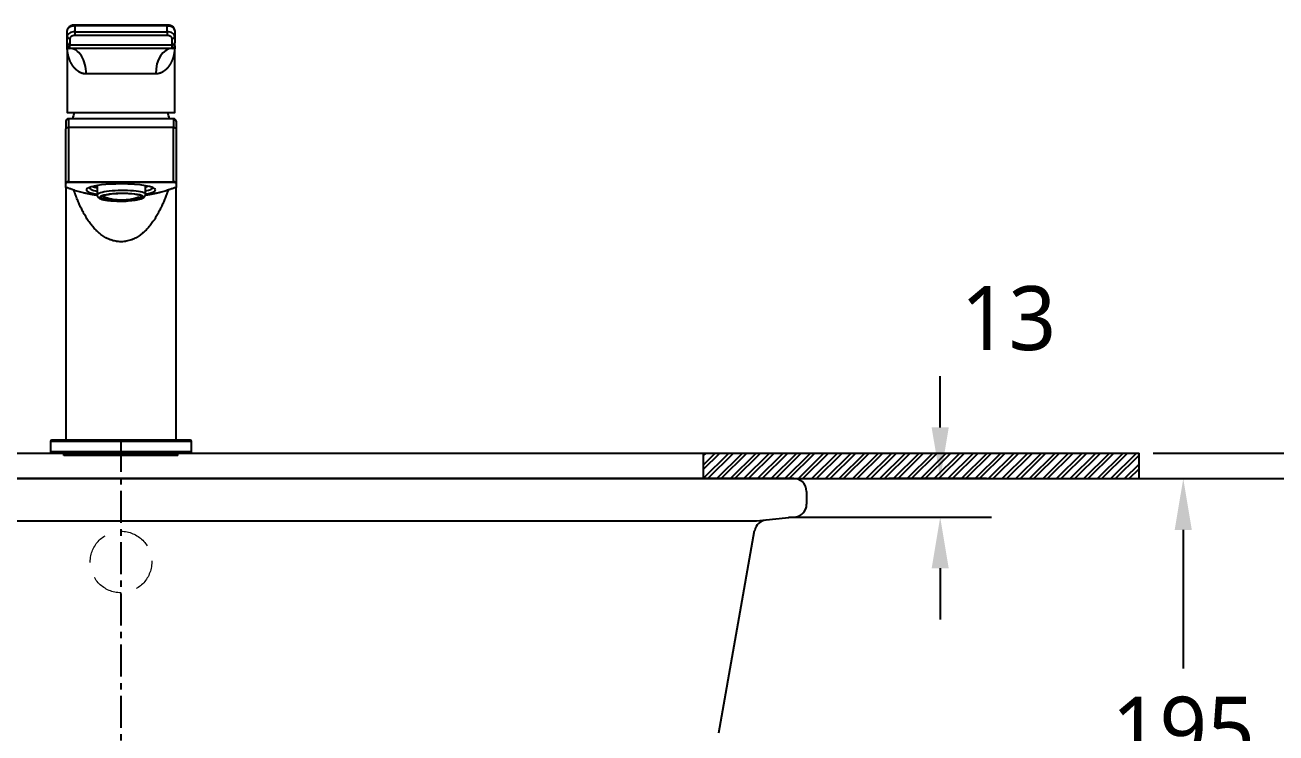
# Model space of a CAD drawing. Extents: x 1408 to 6784, y -530 to 1956.
# Drawn here: x 3896 to 4384.1, y 396.7 to 673.1 of the extents above; entities that cross this region are included whole.
import ezdxf

# ---------------------------------------------------------------- set-up
doc = ezdxf.new("R2010")
doc.units = 0
doc.header["$LTSCALE"] = 10
doc.header["$MEASUREMENT"] = 0
doc.header["$PDMODE"] = 3
doc.header["$PDSIZE"] = -10
doc.linetypes.add('CENTER', pattern=[2, 1.25, -0.25, 0.25, -0.25])
doc.linetypes.add('HIDDEN', pattern=[0.375, 0.25, -0.125])
doc.layers.get('0').update_dxf_attribs({"linetype": 'CONTINUOUS'})
doc.layers.get('DEFPOINTS').update_dxf_attribs({"linetype": 'CONTINUOUS'})
doc.layers.add('1', color=7, linetype='CONTINUOUS')
doc.styles.get("Standard").update_dxf_attribs({"font": 'SYMBOL'})
doc.dimstyles.get("Standard").update_dxf_attribs({"dimtxt": 1, "dimasz": 0.18, "dimexe": 0.18, "dimexo": 0.0625, "dimgap": 0.5, "dimtad": 1, "dimzin": 0, "dimdsep": 46, "dimtxsty": 'Standard', "dimcen": 0.09, "dimadec": 0, "dimazin": 0, "dimtfac": 1, "dimtofl": 0, "dimtmove": 2, "dimatfit": 3, "dimfxl": 0, "dimtolj": 1, "dimtzin": 0, "dimarcsym": 0})

# ---------------------------------------------------------------- blocks, each defined once
blk = doc.blocks.new('*D7')
at = {"color": 3, "lineweight": -2}
for p, q in [((4386.41, 495.99), (4446.18, 495.99)), ((4426.18, 475.99), (4426.18, 384.55)), ((4426.18, 245.99), (4426.18, 337.44)), ((4041.04, 225.99), (4446.18, 225.99))]:
    blk.add_line(p, q, dxfattribs=at)
at = {"color": 3}
for points in [[(4422.85, 475.99), (4429.51, 475.99), (4426.18, 495.99)], [(4422.85, 245.99), (4429.51, 245.99), (4426.18, 225.99)]]:
    blk.add_solid(points, dxfattribs=at)
at = {"layer": 'DEFPOINTS', "color": 0}
for p in [(4386.41, 495.99), (4041.04, 225.99), (4426.18, 225.99)]:
    blk.add_point(p, dxfattribs=at)
at = {"color": 0, "insert": (4426.18, 360.99), "char_height": 25, "attachment_point": 5}
blk.add_mtext('\\A1;{\\fNanumGothic|b0|i0|c129|p50;270}', dxfattribs=at)
blk = doc.blocks.new('*D8')
at = {"color": 3, "lineweight": -2}
for p, q in [((4446.18, 495.99), (4525.19, 495.99)), ((4505.19, 475.99), (4505.19, 338.35)), ((4505.19, 153.45), (4505.19, 291.1)), ((3933.41, 133.45), (4525.19, 133.45))]:
    blk.add_line(p, q, dxfattribs=at)
at = {"color": 3}
for points in [[(4501.86, 475.99), (4508.53, 475.99), (4505.19, 495.99)], [(4501.86, 153.45), (4508.53, 153.45), (4505.19, 133.45)]]:
    blk.add_solid(points, dxfattribs=at)
at = {"layer": 'DEFPOINTS', "color": 0}
for p in [(4446.18, 495.99), (3933.41, 133.45), (4505.19, 133.45)]:
    blk.add_point(p, dxfattribs=at)
at = {"color": 0, "insert": (4505.19, 314.72), "char_height": 25, "attachment_point": 5}
blk.add_mtext('\\A1;{\\fNanumGothic|b0|i0|c0|p50;365}', dxfattribs=at)
blk = doc.blocks.new('*D9')
at = {"color": 3, "lineweight": -2}
for p, q in [((4330.63, 495.99), (4367.88, 495.99)), ((4347.88, 475.99), (4347.88, 421.83)), ((4347.88, 320.45), (4347.88, 374.61)), ((3963.84, 300.45), (4367.88, 300.45))]:
    blk.add_line(p, q, dxfattribs=at)
at = {"color": 3}
for points in [[(4344.54, 475.99), (4351.21, 475.99), (4347.88, 495.99)], [(4344.54, 320.45), (4351.21, 320.45), (4347.88, 300.45)]]:
    blk.add_solid(points, dxfattribs=at)
at = {"layer": 'DEFPOINTS', "color": 0}
for p in [(4330.63, 495.99), (3963.84, 300.45), (4347.88, 300.45)]:
    blk.add_point(p, dxfattribs=at)
at = {"color": 0, "insert": (4347.88, 398.22), "char_height": 25, "attachment_point": 5}
blk.add_mtext('\\A1;{\\fNanumGothic|b0|i0|c0|p50;195}', dxfattribs=at)
blk = doc.blocks.new('*D13')
at = {"color": 3, "lineweight": -2}
for p, q in [((4426.18, 525.99), (4426.18, 545.99)), ((4336.13, 505.99), (4446.18, 505.99)), ((4330.63, 495.99), (4446.18, 495.99)), ((4426.18, 475.99), (4426.18, 455.99))]:
    blk.add_line(p, q, dxfattribs=at)
at = {"color": 3}
for points in [[(4422.85, 525.99), (4429.51, 525.99), (4426.18, 505.99)], [(4422.85, 475.99), (4429.51, 475.99), (4426.18, 495.99)]]:
    blk.add_solid(points, dxfattribs=at)
at = {"layer": 'DEFPOINTS', "color": 0}
for p in [(4336.13, 505.99), (4426.18, 505.99), (4330.63, 495.99)]:
    blk.add_point(p, dxfattribs=at)
at = {"color": 0, "insert": (4502.19, 537.86), "char_height": 25, "attachment_point": 5}
blk.add_mtext('\\A1;{\\fNanumGothic|b0|i0|c129|p50;10\\fNanumGothic|b0|i0|c0|p50;~30}', dxfattribs=at)
blk = doc.blocks.new('*D14')
at = {"color": 3, "lineweight": -2}
for p, q in [((4253.05, 515.99), (4253.05, 535.99)), ((4271.09, 495.99), (4233.05, 495.99)), ((4193.92, 480.99), (4273.05, 480.99)), ((4253.05, 460.99), (4253.05, 440.99))]:
    blk.add_line(p, q, dxfattribs=at)
at = {"color": 3}
for points in [[(4249.71, 515.99), (4256.38, 515.99), (4253.05, 495.99)], [(4249.71, 460.99), (4256.38, 460.99), (4253.05, 480.99)]]:
    blk.add_solid(points, dxfattribs=at)
at = {"layer": 'DEFPOINTS', "color": 0}
for p in [(4253.05, 495.99), (4271.09, 495.99), (4193.92, 480.99)]:
    blk.add_point(p, dxfattribs=at)
at = {"color": 0, "insert": (4279.71, 558.49), "char_height": 25, "attachment_point": 5}
blk.add_mtext('\\A1;{\\fNanumGothic|b0|i0|c0|p50;13}', dxfattribs=at)
blk = doc.blocks.new('A$C1dca8b03')
at = {"color": 2}
for p, q in [((530, 195.54), (5, 195.54)), ((515.4, 179), (19.6, 179)), ((530.51, 180.54), (515.4, 179)), ((500.81, 96.26), (514.74, 175.28))]:
    blk.add_line(p, q, dxfattribs=at)
at = {"color": 7}
blk.add_line((535, 190.54), (535, 185.52), dxfattribs=at)
at = {"color": 2}
for centre, start, end in [((530, 190.54), 0, 95.8259), ((530, 185.52), 275.8259, 0), ((519.67, 174.41), 95.8259, 170)]:
    blk.add_arc(centre, 5, start, end, dxfattribs=at)

msp = doc.modelspace()

# ---------------------------------------------------------------- hatches: boundary and pattern name
at = {"ltscale": 0.5}
h = msp.add_hatch(dxfattribs=at)
h.set_pattern_fill('ANSI32', color=256, scale=10)
h.paths.add_polyline_path([(3629.41304, 505.99306), (3536.20024, 505.99306), (3536.20024, 495.99306), (3705.51314, 495.99306), (3705.51314, 505.99306)])
h.paths.add_polyline_path([(4330.62584, 495.99306), (4330.62584, 505.99306), (4160.57587, 505.99306), (4160.57587, 495.99306)])

# ---------------------------------------------------------------- linework, layer by layer
at = {"layer": '1', "color": 7, "linetype": 'Continuous', "lineweight": -3}
for p, q in [((3912.41096, 668.57149), (3912.41096, 670.87403)), ((3951.41096, 673.06467), (3915.41096, 673.06467)), ((3915.41096, 673.06467), (3915.41096, 672.70745)), ((3951.41096, 672.70745), (3915.41096, 672.70745)), ((3915.41096, 672.70745), (3915.41096, 670.40491)), ((3915.41096, 670.40491), (3915.41096, 668.95779)), ((3915.41096, 670.40491), (3951.41096, 670.40491)), ((3951.41096, 668.95779), (3915.41096, 668.95779)), ((3951.41096, 673.06467), (3951.41096, 672.70745)), ((3951.41096, 670.40491), (3951.41096, 672.70745)), ((3951.41096, 670.40491), (3951.41096, 668.95779)), ((3954.41096, 670.87403), (3954.41096, 668.57149)), ((3912.41096, 666.13186), (3912.41096, 668.57149)), ((3912.41096, 664.95787), (3912.41096, 666.13186)), ((3912.41096, 664.95787), (3912.41096, 639.14713)), ((3913.41096, 667.76716), (3913.41096, 665.32753)), ((3913.41096, 663.95787), (3913.41096, 665.32753)), ((3913.41096, 665.32753), (3953.41096, 665.32753)), ((3953.41096, 663.95787), (3913.41096, 663.95787)), ((3953.41096, 665.32753), (3953.41096, 667.76716)), ((3953.41096, 663.95787), (3953.41096, 665.32753)), ((3954.41096, 668.57149), (3954.41096, 666.13186)), ((3954.41096, 664.95787), (3954.41096, 666.13186)), ((3954.41096, 639.13717), (3954.41096, 664.95787)), ((3946.95935, 653.95787), (3919.86257, 653.95787)), ((3911.91096, 635.47787), (3911.91096, 632.53415)), ((3912.48722, 638.95787), (3954.3347, 638.95787)), ((3953.91096, 636.47787), (3912.91096, 636.47787)), ((3912.91096, 636.47787), (3912.91096, 632.99893)), ((3953.91096, 636.47787), (3953.91096, 632.99893)), ((3954.91096, 635.47787), (3954.91096, 632.53415)), ((3911.91096, 611.39284), (3911.91096, 632.53415)), ((3953.91096, 632.99893), (3912.91096, 632.99893)), ((3912.91096, 632.99893), (3912.91096, 611.85762)), ((3953.91096, 611.85762), (3953.91096, 632.99893)), ((3954.91096, 632.53415), (3954.91096, 611.39284)), ((3911.91096, 609.68561), (3911.91096, 611.39284)), ((3912.91096, 611.85762), (3953.91096, 611.85762)), ((3912.91096, 611.56649), (3912.91096, 611.85762)), ((3953.91096, 611.56649), (3912.91096, 611.56649)), ((3924.0625, 610.37683), (3924.11917, 606.68896)), ((3943.01694, 606.97938), (3942.96527, 610.34179)), ((3953.91096, 611.56649), (3953.91096, 611.85762)), ((3954.91096, 611.39284), (3954.91096, 609.68561)), ((3911.91096, 609.6202), (3911.91096, 510.99306)), ((3943.01696, 606.97737), (3943.01694, 606.97938)), ((3954.91096, 510.99306), (3954.91096, 609.62019)), ((3905.91096, 510.49306), (3905.91096, 506.49306)), ((3960.91096, 510.49306), (3905.91096, 510.49306)), ((3960.41096, 510.99306), (3906.41096, 510.99306)), ((3960.91096, 506.49306), (3960.91096, 510.49306)), ((3960.91096, 506.49306), (3905.91096, 506.49306)), ((3960.41096, 505.99306), (3906.41096, 505.99306)), ((3911.16096, 504.99303), (3911.16096, 505.99306)), ((3955.66096, 504.99303), (3911.16096, 504.99303)), ((3955.66096, 504.99303), (3955.66096, 505.99306))]:
    msp.add_line(p, q, dxfattribs=at)
at = {"layer": '1', "color": 1, "linetype": 'CENTER'}
msp.add_line((3933.41096, 511.21722), (3933.41096, 17.39159), dxfattribs=at)
at = {"layer": '1'}
for p, q in [((3629.41304, 505.99306), (4163.41304, 505.99306)), ((4160.57587, 505.99306), (4160.57587, 495.99306)), ((4163.41304, 505.99306), (4330.62584, 505.99306)), ((4330.62584, 495.99306), (4330.62584, 505.99306)), ((3536.20024, 495.99306), (4330.62584, 495.99306))]:
    msp.add_line(p, q, dxfattribs=at)
at = {"layer": '1', "color": 7, "linetype": 'HIDDEN', "lineweight": 0, "ltscale": 5}
msp.add_circle((3933.41304, 463.4513), 12, dxfattribs=at)
at = {"layer": '1', "color": 7, "linetype": 'Continuous', "lineweight": -3}
for centre, radius, start, end in [((3913.41096, 664.95787), 1, 180, 270), ((3953.41096, 664.95787), 1, 270, 0), ((3912.91096, 635.47787), 1, 90, 180), ((3982.30937, 619.11859), 70, 163.5356603, 165.6413375), ((3884.51255, 619.11859), 70, 14.358662, 16.4643392), ((3953.91096, 635.47787), 1, 0, 90), ((3933.28807, 625.05312), 20.8, 250.4679942, 291.2928998), ((3906.41096, 510.49306), 0.5, 90, 180), ((3960.41096, 510.49306), 0.5, 0, 90), ((3906.41096, 506.49306), 0.5, 180, 270), ((3960.41096, 506.49306), 0.5, 270, 0)]:
    msp.add_arc(centre, radius, start, end, dxfattribs=at)
for centre, major_axis, ratio, start_param, end_param in [((3915.41096, 670.87403), (3, 0), 0.611140854, 1.570796327, 3.141592654), ((3915.41096, 668.57149), (3, 0), 0.611140854, 1.570796327, 3.141592654), ((3915.41096, 667.76716), (2, 0), 0.595317477, 1.570796327, 3.141592654), ((3951.41096, 670.87403), (3, 0), 0.611140854, 0, 1.570796327), ((3951.41096, 668.57149), (3, 0), 0.611140854, 0, 1.570796327), ((3951.41096, 667.76716), (2, 0), 0.595317477, 0, 1.570796327), ((3913.41096, 668.57149), (-1, 0), 0.804333767, 0, 1.570796327), ((3913.41096, 666.13186), (-1, 0), 0.804333767, 0, 1.570796327), ((3913.41096, 653.95787), (0, -10), 0.64516129, 1.570796327, 3.141592654), ((3953.41096, 653.95787), (0, -10), 0.64516129, 3.141592654, 4.71238898), ((3953.41096, 668.57149), (1, 0), 0.804333767, 4.71238898, 6.283185307), ((3953.41096, 666.13186), (1, 0), 0.804333767, 4.71238898, 6.283185307), ((3912.91096, 632.53415), (1, 0), 0.464778165, 1.570796327, 3.141592654), ((3953.91096, 632.53415), (1, 0), 0.464778165, 0, 1.570796327), ((3912.91096, 611.39284), (1, 0), 0.464778165, 1.570796327, 3.141592654), ((3912.91096, 611.39284), (1, 0), 0.173648178, 1.570796327, 3.141592654), ((3933.41096, 608.68561), (13.5, 0), 0.173648178, 1.570796329, 3.952810748), ((3933.5048, 610.95067), (10.74873, 0.16519), 0.172987394, 3.448083171, 3.638480557), ((3933.41096, 608.68561), (13.5, 0), 0.173648178, 0, 1.570796301), ((3933.5048, 610.95067), (10.74873, 0.16519), 0.172987394, 5.786299682, 5.837048153), ((3933.50479, 610.95067), (11.99858, 0.18439), 0.172987394, 5.619079055, 5.786663358), ((3953.91096, 611.39284), (1, 0), 0.464778165, 0, 1.570796327), ((3953.91096, 611.39284), (1, 0), 0.173648178, 0, 1.570796327), ((3933.41096, 609.67042), (12.5, 0), 0.173648178, 3.185084085, 3.87152205), ((3933.50479, 610.95067), (11.99858, 0.18439), 0.172987394, 3.512739407, 3.805594795), ((3933.56806, 606.83417), (9.44888, 0.14521), 0.172987394, 0, 3.142915334), ((3933.58319, 605.84937), (8.449, 0.12984), 0.172987394, 0, 4.333873239), ((3933.58319, 605.84937), (7.99906, 0.12293), 0.172987394, 0, 4.177873501), ((3933.57865, 606.14481), (7.99906, 0.12293), 0.172987394, 3.248550961, 3.576651161), ((3933.78376, 585.31196), (-19.3861, 9.58226), 0.981060262, 5.459807405, 5.500196053), ((3933.17649, 624.82737), (-18.61006, 9.19867), 0.981060262, 1.70249593, 2.372505976), ((3933.39965, 625.27886), (-18.61006, 9.19867), 0.981060262, 1.70249593, 2.372505976), ((3933.58319, 605.84937), (8.449, 0.12984), 0.172987394, 5.090800604, 6.194579633), ((3933.58319, 605.84937), (7.99906, 0.12293), 0.172987394, 5.246800377, 6.194579416), ((3933.78376, 585.31196), (-19.3861, 9.58226), 0.981060262, 4.85799116, 4.887000778), ((3933.57865, 606.14481), (7.99906, 0.12293), 0.172987394, 5.848022657, 6.176221003), ((3933.58319, 605.84937), (7.99906, 0.12293), 0.172987394, 6.194579416, 6.283185307), ((3933.58319, 605.84937), (8.449, 0.12984), 0.172987394, 6.194579633, 6.283185307), ((3933.41096, 609.67042), (12.5, 0), 0.173648178, 5.586340763, 6.239693828), ((3933.41096, 608.68561), (13.5, 0), 0.173648178, 5.503972204, 6.283185307)]:
    msp.add_ellipse(centre, major_axis=major_axis, ratio=ratio, start_param=start_param, end_param=end_param, dxfattribs=at)
for points, knots in [([(3915.41096, 673.06467), (3915.30149, 673.06465), (3914.99515, 673.05317), (3914.49305, 672.98019), (3913.93195, 672.81136), (3913.43737, 672.56599), (3913.03122, 672.25743), (3912.72487, 671.90529), (3912.51521, 671.51373), (3912.4245, 671.16062), (3912.41108, 670.94712), (3912.41096, 670.87403)], [0, 0, 0, 0, 0.073053262, 0.206217113, 0.341443093, 0.479871165, 0.604450854, 0.722523564, 0.834934375, 0.944191418, 1, 1, 1, 1]), ([(3954.41096, 670.87403), (3954.41038, 670.99598), (3954.38308, 671.25902), (3954.24604, 671.6517), (3954.00579, 672.02567), (3953.67938, 672.35353), (3953.26859, 672.63166), (3952.77901, 672.85121), (3952.22846, 673.00056), (3951.76101, 673.05747), (3951.48775, 673.06466), (3951.41096, 673.06467)], [0, 0, 0, 0, 0.09231642, 0.204388424, 0.316355698, 0.432345351, 0.554986349, 0.68402583, 0.816277994, 0.948639887, 1, 1, 1, 1]), ([(3912.44181, 663.95889), (3912.44055, 663.97971), (3912.43801, 664.02154), (3912.43449, 664.08459), (3912.43117, 664.14823), (3912.42808, 664.21247), (3912.42522, 664.27729), (3912.4226, 664.34271), (3912.42022, 664.40871), (3912.4181, 664.47531), (3912.41624, 664.5425), (3912.41464, 664.61028), (3912.41332, 664.67866), (3912.41227, 664.74762), (3912.41152, 664.81717), (3912.41105, 664.88732), (3912.41099, 664.93428), (3912.41096, 664.95786)], [0, 0, 0, 0, 0.062604153, 0.125788658, 0.189553517, 0.253898732, 0.318824303, 0.384330234, 0.450416524, 0.517083177, 0.584330193, 0.652157574, 0.720565321, 0.789553436, 0.85912192, 0.929270774, 1, 1, 1, 1]), ([(3919.86257, 653.95787), (3919.85114, 653.95789), (3919.82825, 653.95794), (3919.79395, 653.95832), (3919.75963, 653.95892), (3919.72531, 653.95977), (3919.69098, 653.96086), (3919.65663, 653.9622), (3919.62228, 653.96377), (3919.58792, 653.96559), (3919.55356, 653.96766), (3919.51918, 653.96996), (3919.4848, 653.97251), (3919.45041, 653.9753), (3919.41602, 653.97834), (3919.38163, 653.98161), (3919.34723, 653.98513), (3919.31282, 653.98889), (3919.27841, 653.9929), (3919.24401, 653.99714), (3919.20959, 654.00163), (3919.17518, 654.00637), (3919.14077, 654.01134), (3919.10636, 654.01656), (3919.07195, 654.02202), (3919.03754, 654.02772), (3919.00313, 654.03367), (3918.96872, 654.03986), (3918.93432, 654.04629), (3918.89992, 654.05296), (3918.86553, 654.05988), (3918.83114, 654.06704), (3918.79675, 654.07444), (3918.76238, 654.08208), (3918.72801, 654.08997), (3918.69365, 654.0981), (3918.65929, 654.10647), (3918.62495, 654.11509), (3918.59061, 654.12394), (3918.55629, 654.13305), (3918.52197, 654.14239), (3918.48767, 654.15197), (3918.45338, 654.1618), (3918.4191, 654.17187), (3918.38484, 654.18219), (3918.35059, 654.19274), (3918.31636, 654.20354), (3918.28214, 654.21458), (3918.24793, 654.22587), (3918.21375, 654.2374), (3918.17958, 654.24917), (3918.14543, 654.26118), (3918.1113, 654.27343), (3918.07719, 654.28593), (3918.0431, 654.29867), (3918.00903, 654.31165), (3917.97498, 654.32488), (3917.94096, 654.33835), (3917.90696, 654.35206), (3917.87298, 654.36601), (3917.83903, 654.38021), (3917.8051, 654.39465), (3917.7712, 654.40933), (3917.73732, 654.42426), (3917.70348, 654.43942), (3917.66966, 654.45483), (3917.63587, 654.47048), (3917.60211, 654.48638), (3917.56838, 654.50252), (3917.53468, 654.5189), (3917.50101, 654.53552), (3917.46738, 654.55239), (3917.43378, 654.5695), (3917.40021, 654.58685), (3917.36668, 654.60444), (3917.33319, 654.62228), (3917.29973, 654.64036), (3917.2663, 654.65868), (3917.23292, 654.67724), (3917.19958, 654.69605), (3917.16627, 654.7151), (3917.133, 654.73439), (3917.09978, 654.75393), (3917.0666, 654.7737), (3917.03346, 654.79372), (3917.00036, 654.81399), (3916.96731, 654.83449), (3916.9343, 654.85524), (3916.90134, 654.87623), (3916.86842, 654.89747), (3916.83555, 654.91894), (3916.80273, 654.94066), (3916.76996, 654.96262), (3916.73724, 654.98483), (3916.70457, 655.00727), (3916.67195, 655.02996), (3916.63938, 655.0529), (3916.60686, 655.07607), (3916.5744, 655.09949), (3916.54199, 655.12315), (3916.50964, 655.14705), (3916.47735, 655.1712), (3916.44511, 655.19559), (3916.41293, 655.22022), (3916.38081, 655.24509), (3916.34874, 655.27021), (3916.31674, 655.29557), (3916.2848, 655.32117), (3916.25292, 655.34701), (3916.22111, 655.3731), (3916.18935, 655.39943), (3916.15767, 655.426), (3916.12604, 655.45282), (3916.09449, 655.47988), (3916.063, 655.50718), (3916.03158, 655.53472), (3916.00023, 655.5625), (3915.96894, 655.59053), (3915.93773, 655.6188), (3915.90659, 655.64732), (3915.87552, 655.67607), (3915.84453, 655.70507), (3915.81361, 655.73431), (3915.78276, 655.7638), (3915.75199, 655.79353), (3915.7213, 655.8235), (3915.69068, 655.85371), (3915.66015, 655.88416), (3915.62969, 655.91486), (3915.59931, 655.9458), (3915.56901, 655.97698), (3915.5388, 656.00841), (3915.50867, 656.04008), (3915.47862, 656.07199), (3915.44866, 656.10414), (3915.41878, 656.13654), (3915.38899, 656.16918), (3915.35929, 656.20206), (3915.32967, 656.23518), (3915.30015, 656.26855), (3915.27071, 656.30216), (3915.24137, 656.33601), (3915.21212, 656.37011), (3915.18296, 656.40445), (3915.15389, 656.43903), (3915.12492, 656.47385), (3915.09605, 656.50891), (3915.06727, 656.54422), (3915.03859, 656.57977), (3915.01001, 656.61557), (3914.98153, 656.6516), (3914.95315, 656.68788), (3914.92487, 656.7244), (3914.89669, 656.76117), (3914.86862, 656.79818), (3914.84065, 656.83543), (3914.81279, 656.87292), (3914.78503, 656.91065), (3914.75738, 656.94863), (3914.72984, 656.98685), (3914.7024, 657.02531), (3914.67508, 657.06402), (3914.64787, 657.10297), (3914.62077, 657.14216), (3914.59378, 657.18159), (3914.56691, 657.22127), (3914.54015, 657.26119), (3914.51351, 657.30135), (3914.48698, 657.34175), (3914.46058, 657.3824), (3914.43429, 657.42329), (3914.40812, 657.46442), (3914.38207, 657.5058), (3914.35615, 657.54742), (3914.33035, 657.58928), (3914.30467, 657.63138), (3914.27911, 657.67372), (3914.25369, 657.71631), (3914.22839, 657.75914), (3914.20321, 657.80222), (3914.17817, 657.84553), (3914.15325, 657.88909), (3914.12847, 657.93289), (3914.10382, 657.97694), (3914.0793, 658.02122), (3914.00621, 658.15471), (3913.88673, 658.38246), (3913.72683, 658.7111), (3913.57263, 659.05397), (3913.42481, 659.41105), (3913.28403, 659.78235), (3913.151, 660.16786), (3913.02642, 660.5676), (3912.91102, 660.98156), (3912.83689, 661.28243), (3912.79528, 661.46469), (3912.78199, 661.52411), (3912.76848, 661.58572), (3912.75478, 661.64954), (3912.74092, 661.71555), (3912.72692, 661.78377), (3912.71282, 661.85418), (3912.69864, 661.92679), (3912.6844, 662.0016), (3912.67015, 662.07861), (3912.6559, 662.15782), (3912.6417, 662.23923), (3912.62757, 662.32283), (3912.61355, 662.40864), (3912.59967, 662.49664), (3912.58597, 662.58685), (3912.57248, 662.67925), (3912.55925, 662.77385), (3912.5463, 662.87065), (3912.53368, 662.96965), (3912.52142, 663.07085), (3912.50958, 663.17424), (3912.49818, 663.27984), (3912.48727, 663.38764), (3912.4769, 663.49763), (3912.4671, 663.60982), (3912.45793, 663.72422), (3912.44938, 663.84081), (3912.44435, 663.91929), (3912.44181, 663.95889)], [0, 0, 0, 0, 0.002223237, 0.004451334, 0.006684353, 0.008922359, 0.011165416, 0.013413587, 0.015666934, 0.017925519, 0.020189404, 0.02245865, 0.024733319, 0.027013471, 0.029299165, 0.031590462, 0.03388742, 0.036190099, 0.038498556, 0.040812849, 0.043133036, 0.045459174, 0.047791318, 0.050129526, 0.052473853, 0.054824354, 0.057181084, 0.059544098, 0.061913448, 0.064289189, 0.066671374, 0.069060056, 0.071455286, 0.073857116, 0.076265598, 0.078680782, 0.08110272, 0.083531461, 0.085967055, 0.08840955, 0.090858997, 0.093315443, 0.095778936, 0.098249525, 0.100727255, 0.103212174, 0.105704329, 0.108203765, 0.110710527, 0.113224662, 0.115746213, 0.118275225, 0.120811742, 0.123355808, 0.125907466, 0.128466758, 0.131033727, 0.133608416, 0.136190866, 0.138781117, 0.141379212, 0.143985191, 0.146599093, 0.149220959, 0.151850829, 0.15448874, 0.157134733, 0.159788845, 0.162451115, 0.16512158, 0.167800278, 0.170487245, 0.173182518, 0.175886134, 0.178598129, 0.181318538, 0.184047396, 0.186784739, 0.189530602, 0.192285018, 0.195048022, 0.197819647, 0.200599927, 0.203388895, 0.206186584, 0.208993026, 0.211808254, 0.214632299, 0.217465193, 0.220306967, 0.223157652, 0.22601728, 0.228885879, 0.231763481, 0.234650116, 0.237545812, 0.2404506, 0.243364507, 0.246287564, 0.249219798, 0.252161239, 0.255111912, 0.258071847, 0.261041071, 0.264019611, 0.267007494, 0.270004746, 0.273011394, 0.276027465, 0.279052983, 0.282087976, 0.285132467, 0.288186484, 0.291250049, 0.294323189, 0.297405927, 0.300498288, 0.303600297, 0.306711976, 0.30983335, 0.312964441, 0.316105274, 0.31925587, 0.322416254, 0.325586447, 0.328766471, 0.331956349, 0.335156103, 0.338365754, 0.341585324, 0.344814834, 0.348054306, 0.35130376, 0.354563216, 0.357832697, 0.361112221, 0.36440181, 0.367701482, 0.371011259, 0.374331158, 0.377661201, 0.381001406, 0.384351792, 0.387712379, 0.391083184, 0.394464227, 0.397855526, 0.401257099, 0.404668965, 0.40809114, 0.411523644, 0.414966493, 0.418419705, 0.421883297, 0.425357286, 0.42884169, 0.432336525, 0.435841808, 0.439357555, 0.442883783, 0.446420507, 0.449967745, 0.453525512, 0.457093823, 0.460672695, 0.464262142, 0.467862181, 0.471472827, 0.475094094, 0.478725998, 0.482368553, 0.486021775, 0.489685677, 0.493360275, 0.497045582, 0.500741613, 0.504448382, 0.508165903, 0.511894189, 0.515633255, 0.519383115, 0.52314378, 0.526915266, 0.530697585, 0.53449075, 0.538294775, 0.564904574, 0.592313605, 0.620524817, 0.649540914, 0.679364383, 0.709997514, 0.741442419, 0.773701051, 0.806775219, 0.811173304, 0.815733121, 0.820454678, 0.825337982, 0.830383038, 0.835589853, 0.840958432, 0.84648878, 0.8521809, 0.858034797, 0.864050475, 0.870227936, 0.876567184, 0.883068222, 0.889731053, 0.896555678, 0.9035421, 0.910690322, 0.918000345, 0.925472171, 0.933105802, 0.940901239, 0.948858484, 0.956977539, 0.965258405, 0.973701083, 0.982305574, 0.991071879, 1, 1, 1, 1]), ([(3954.38011, 663.95889), (3954.37874, 663.93714), (3954.37601, 663.89385), (3954.3716, 663.82926), (3954.367, 663.76532), (3954.36219, 663.70204), (3954.35718, 663.63942), (3954.35199, 663.57746), (3954.34661, 663.51615), (3954.34105, 663.45551), (3954.33533, 663.39552), (3954.32945, 663.33618), (3954.32342, 663.27751), (3954.31723, 663.21949), (3954.31091, 663.16213), (3954.30446, 663.10543), (3954.29788, 663.04939), (3954.29118, 662.994), (3954.28436, 662.93927), (3954.27745, 662.8852), (3954.27043, 662.83178), (3954.26331, 662.77903), (3954.25612, 662.72693), (3954.24884, 662.67549), (3954.24148, 662.6247), (3954.23406, 662.57458), (3954.22657, 662.52511), (3954.21903, 662.4763), (3954.21144, 662.42815), (3954.2038, 662.38065), (3954.19612, 662.33381), (3954.18841, 662.28763), (3954.18067, 662.24211), (3954.1729, 662.19725), (3954.16512, 662.15304), (3954.15733, 662.10949), (3954.14953, 662.0666), (3954.14173, 662.02436), (3954.13393, 661.98279), (3954.12614, 661.94187), (3954.11836, 661.90161), (3954.11061, 661.862), (3954.10287, 661.82305), (3954.09516, 661.78477), (3954.08748, 661.74713), (3954.07984, 661.71016), (3954.07225, 661.67385), (3954.06469, 661.63819), (3954.05719, 661.60319), (3954.04974, 661.56884), (3954.04235, 661.53516), (3954.03502, 661.50213), (3954.02775, 661.46976), (3954.02056, 661.43805), (3953.99719, 661.3361), (3953.95628, 661.16526), (3953.89499, 660.92728), (3953.83059, 660.69379), (3953.76321, 660.46479), (3953.69298, 660.24027), (3953.62003, 660.02023), (3953.54448, 659.80467), (3953.46647, 659.5936), (3953.38611, 659.38702), (3953.30353, 659.18491), (3953.21884, 658.98729), (3953.13218, 658.79416), (3953.04364, 658.60551), (3952.95336, 658.42134), (3952.86143, 658.24166), (3952.78337, 658.09528), (3952.72031, 657.98068), (3952.67297, 657.89644), (3952.62515, 657.81308), (3952.57685, 657.73062), (3952.52809, 657.64905), (3952.47887, 657.56837), (3952.42919, 657.48858), (3952.37907, 657.40969), (3952.32851, 657.33168), (3952.27751, 657.25457), (3952.22609, 657.17834), (3952.17425, 657.10301), (3952.122, 657.02858), (3952.06935, 656.95503), (3952.0163, 656.88237), (3951.96285, 656.81061), (3951.90902, 656.73973), (3951.85482, 656.66975), (3951.80024, 656.60066), (3951.7453, 656.53246), (3951.69, 656.46515), (3951.63435, 656.39874), (3951.57835, 656.33321), (3951.52202, 656.26858), (3951.46535, 656.20484), (3951.40836, 656.14199), (3951.35105, 656.08003), (3951.29343, 656.01896), (3951.2355, 655.95878), (3951.17727, 655.8995), (3951.11875, 655.84111), (3951.05995, 655.78361), (3951.00086, 655.72699), (3950.94149, 655.67128), (3950.88186, 655.61645), (3950.82197, 655.56251), (3950.76182, 655.50947), (3950.70142, 655.45731), (3950.64077, 655.40605), (3950.57989, 655.35568), (3950.51878, 655.3062), (3950.45744, 655.25762), (3950.39588, 655.20992), (3950.3341, 655.16312), (3950.27212, 655.1172), (3950.20993, 655.07218), (3950.14755, 655.02805), (3950.08497, 654.98481), (3950.02221, 654.94247), (3949.95927, 654.90101), (3949.89616, 654.86045), (3949.83288, 654.82077), (3949.76943, 654.78199), (3949.70583, 654.7441), (3949.64207, 654.7071), (3949.57817, 654.671), (3949.51412, 654.63578), (3949.44994, 654.60146), (3949.38563, 654.56802), (3949.32119, 654.53548), (3949.25663, 654.50383), (3949.19196, 654.47307), (3949.12718, 654.44321), (3949.06229, 654.41423), (3948.99731, 654.38615), (3948.93223, 654.35895), (3948.86706, 654.33265), (3948.8018, 654.30724), (3948.73647, 654.28273), (3948.67106, 654.2591), (3948.60558, 654.23636), (3948.54004, 654.21452), (3948.47443, 654.19357), (3948.40877, 654.17351), (3948.34306, 654.15434), (3948.27731, 654.13606), (3948.21151, 654.11867), (3948.14568, 654.10218), (3948.07981, 654.08658), (3948.01392, 654.07186), (3947.94801, 654.05804), (3947.88207, 654.04511), (3947.81612, 654.03308), (3947.75017, 654.02193), (3947.6842, 654.01168), (3947.61824, 654.00231), (3947.55228, 653.99384), (3947.48633, 653.98626), (3947.42039, 653.97957), (3947.35446, 653.97378), (3947.28856, 653.96887), (3947.22267, 653.96486), (3947.15682, 653.96173), (3947.091, 653.95952), (3947.02523, 653.95813), (3946.98128, 653.95795), (3946.95935, 653.95787)], [0, 0, 0, 0, 0.004903751, 0.009759113, 0.014566085, 0.019324667, 0.02403486, 0.028696664, 0.033310079, 0.037875105, 0.042391742, 0.046859992, 0.051279853, 0.055651326, 0.059974412, 0.06424911, 0.068475421, 0.072653345, 0.076782883, 0.080864034, 0.084896799, 0.088881178, 0.092817172, 0.096704781, 0.100544004, 0.104334844, 0.108077299, 0.111771371, 0.115417059, 0.119014364, 0.122563287, 0.126063828, 0.129515987, 0.132919765, 0.136275162, 0.139582179, 0.142840817, 0.146051076, 0.149212956, 0.152326458, 0.155391583, 0.158408332, 0.161376705, 0.164296703, 0.167168326, 0.169991577, 0.172766454, 0.17549296, 0.178171096, 0.180800862, 0.183382259, 0.185915289, 0.188399952, 0.190836251, 0.193224186, 0.211919488, 0.230357776, 0.248539355, 0.266464545, 0.284133681, 0.30154711, 0.318705198, 0.335608325, 0.352256888, 0.368651305, 0.384792012, 0.400679467, 0.416314148, 0.431696559, 0.446827229, 0.461706712, 0.468987833, 0.476229112, 0.483430641, 0.490592515, 0.49771483, 0.504797684, 0.511841175, 0.518845405, 0.525810477, 0.532736494, 0.539623564, 0.546471793, 0.553281293, 0.560052174, 0.56678455, 0.573478537, 0.580134253, 0.586751817, 0.59333135, 0.599872978, 0.606376825, 0.61284302, 0.619271694, 0.625662979, 0.632017011, 0.638333926, 0.644613865, 0.650856971, 0.657063388, 0.663233264, 0.669366749, 0.675463996, 0.68152516, 0.687550401, 0.693539879, 0.699493758, 0.705412207, 0.711295394, 0.717143493, 0.722956681, 0.728735137, 0.734479043, 0.740188587, 0.745863958, 0.751505348, 0.757112954, 0.762686977, 0.768227619, 0.773735089, 0.779209598, 0.784651359, 0.790060594, 0.795437523, 0.800782375, 0.806095381, 0.811376775, 0.816626797, 0.821845691, 0.827033705, 0.832191091, 0.837318108, 0.842415016, 0.847482082, 0.852519578, 0.857527778, 0.862506965, 0.867457424, 0.872379445, 0.877273325, 0.882139364, 0.886977869, 0.891789151, 0.896573527, 0.901331319, 0.906062855, 0.910768467, 0.915448494, 0.920103281, 0.924733177, 0.929338537, 0.933919724, 0.938477103, 0.943011047, 0.947521936, 0.952010152, 0.956476087, 0.960920137, 0.965342703, 0.969744194, 0.974125022, 0.978485609, 0.982826378, 0.987147762, 0.991450197, 0.995734127, 1, 1, 1, 1]), ([(3912.41096, 639.11991), (3912.41095, 639.11053), (3912.41113, 639.10155), (3912.41214, 639.07803), (3912.41336, 639.0643), (3912.41699, 639.03926), (3912.41941, 639.02797), (3912.43445, 638.97785), (3912.45598, 638.95787), (3912.48722, 638.95787)], [0, 0, 0, 0, 0.087452795, 0.087452795, 0.239543996, 0.239543996, 0.391635196, 0.391635196, 1, 1, 1, 1]), ([(3954.3347, 638.95787), (3954.36595, 638.95787), (3954.38729, 638.97786), (3954.40715, 639.04302), (3954.411, 639.07712), (3954.41096, 639.11957)], [0, 0, 0, 0, 0.604205959, 0.604205959, 1, 1, 1, 1]), ([(3911.91096, 609.68561), (3911.91096, 609.67765), (3911.91666, 609.6619), (3911.93336, 609.64645), (3911.95009, 609.63497), (3911.95637, 609.63117), (3911.97037, 609.6236), (3911.97806, 609.61985), (3912.0031, 609.60878), (3912.02244, 609.6016), (3912.0445, 609.59462)], [0, 0, 0, 0, 0.25, 0.5, 0.5, 0.625, 0.625, 0.75, 0.75, 1, 1, 1, 1]), ([(3924.14365, 606.54373), (3924.1082, 606.54825), (3924.07284, 606.55279), (3923.97137, 606.56591), (3923.77385, 606.59181), (3923.57983, 606.6183), (3923.19627, 606.67202), (3922.94652, 606.70883), (3922.21365, 606.82199), (3921.74693, 606.90107), (3920.85072, 607.06546), (3920.42124, 607.15076), (3919.80073, 607.28266), (3919.59784, 607.32729), (3919.29904, 607.39515), (3919.20036, 607.41793), (3919.00478, 607.46378), (3918.90785, 607.48686), (3918.42802, 607.60287), (3918.0604, 607.69737), (3916.9977, 607.98507), (3916.34273, 608.18246), (3915.40941, 608.48369), (3915.10667, 608.58499), (3914.65883, 608.73749), (3914.51068, 608.78842), (3914.21417, 608.89028), (3914.06578, 608.94119), (3913.76598, 609.04274), (3913.61449, 609.09337), (3913.3837, 609.16899), (3913.30613, 609.19414), (3913.15002, 609.24435), (3913.0715, 609.26941), (3912.83535, 609.34454), (3912.67731, 609.39456), (3912.36097, 609.4946), (3912.20264, 609.5446), (3912.0445, 609.59462)], [0, 0, 0, 0, 0.006077756, 0.006077756, 0.01750215, 0.040350937, 0.040350937, 0.086048511, 0.086048511, 0.17744366, 0.17744366, 0.268838809, 0.268838809, 0.314536383, 0.314536383, 0.337385171, 0.337385171, 0.360233958, 0.360233958, 0.451629107, 0.451629107, 0.634419404, 0.634419404, 0.725814553, 0.725814553, 0.771512128, 0.771512128, 0.817209702, 0.817209702, 0.862907277, 0.862907277, 0.885756064, 0.885756064, 0.908604851, 0.908604851, 0.954302426, 0.954302426, 1, 1, 1, 1]), ([(3951.81273, 608.63906), (3951.78285, 608.55749), (3951.7529, 608.47576), (3951.67168, 608.25416), (3951.62027, 608.11402), (3951.54302, 607.90301), (3951.51726, 607.83254), (3951.46574, 607.69127), (3951.44, 607.62045), (3951.36274, 607.40761), (3951.31112, 607.26525), (3951.20723, 606.98019), (3951.15498, 606.83748), (3950.99694, 606.40921), (3950.88986, 606.12357), (3950.67133, 605.55316), (3950.44856, 604.98345), (3950.21664, 604.41581), (3949.97978, 603.84949), (3949.85887, 603.56702), (3949.48829, 602.72189), (3949.23079, 602.16153), (3948.69252, 601.04809), (3948.41176, 600.49502), (3947.82382, 599.39764), (3947.51667, 598.85331), (3947.03287, 598.04482), (3946.86776, 597.77667), (3946.61377, 597.37667), (3946.52805, 597.24371), (3946.39783, 597.04487), (3946.35413, 596.97867), (3946.2663, 596.84665), (3946.22215, 596.78082), (3945.82261, 596.18983), (3945.45213, 595.67554), (3944.67528, 594.6731), (3944.26894, 594.18493), (3943.62726, 593.47627), (3943.40799, 593.244), (3942.95752, 592.78821), (3942.72632, 592.56469), (3942.25059, 592.12745), (3942.00606, 591.91373), (3941.62799, 591.60141), (3941.50009, 591.49869), (3941.30522, 591.34681), (3941.23971, 591.29651), (3941.1079, 591.19687), (3940.77662, 590.9503), (3940.43637, 590.7166), (3939.8795, 590.36052), (3939.59483, 590.19142), (3939.01182, 589.87268), (3938.7135, 589.72304), (3938.25477, 589.51451), (3938.09999, 589.44766), (3937.86486, 589.35158), (3937.78598, 589.32025), (3937.62722, 589.25902), (3937.54726, 589.2291), (3937.14636, 589.08373), (3936.82141, 588.98062), (3936.16265, 588.80187), (3935.82884, 588.72622), (3935.32114, 588.63435), (3935.15074, 588.60732), (3934.80754, 588.56068), (3934.63594, 588.54124), (3934.12158, 588.49443), (3933.43654, 588.46267), (3932.75304, 588.49136), (3932.241, 588.53555), (3932.07041, 588.55407), (3931.72944, 588.59869), (3931.559, 588.62482), (3931.04825, 588.71466), (3930.71278, 588.78906), (3930.05135, 588.96537), (3929.72539, 589.06728), (3929.32359, 589.2111), (3929.24347, 589.2407), (3929.08443, 589.30129), (3928.84746, 589.39431), (3928.61511, 589.49356), (3928.15623, 589.69996), (3927.85808, 589.84807), (3927.27583, 590.16341), (3926.99174, 590.33067), (3926.43638, 590.68269), (3926.16509, 590.86745), (3925.63427, 591.25304), (3925.37473, 591.45387), (3925.05708, 591.71422), (3924.99391, 591.76673), (3924.86845, 591.8725), (3924.6815, 592.0323), (3924.4982, 592.19548), (3924.31721, 592.36079), (3924.25723, 592.41628), (3924.1382, 592.5278), (3923.961, 592.69591), (3923.78773, 592.86642), (3923.44611, 593.21046), (3923.22491, 593.44384), (3922.79421, 593.91772), (3922.5847, 594.15823), (3922.1762, 594.64566), (3921.97721, 594.89258), (3921.39459, 595.64204), (3921.02524, 596.15325), (3920.31863, 597.19486), (3919.98139, 597.72527), (3919.4963, 598.53304), (3919.33808, 598.80433), (3919.10562, 599.21408), (3919.02894, 599.35113), (3918.87717, 599.62613), (3918.80209, 599.76406), (3918.43112, 600.45471), (3918.14798, 601.01138), (3917.60556, 602.13149), (3917.34627, 602.69493), (3916.84898, 603.82734), (3916.61104, 604.3964), (3916.26818, 605.2528), (3916.15623, 605.53873), (3915.99158, 605.96809), (3915.93724, 606.1113), (3915.8296, 606.39781), (3915.7763, 606.54111), (3915.67055, 606.82761), (3915.61812, 606.97081), (3915.5139, 607.25683), (3915.46212, 607.39966), (3915.38461, 607.61318), (3915.35879, 607.68423), (3915.30709, 607.82593), (3915.28123, 607.8966), (3915.20372, 608.10822), (3915.15214, 608.24876), (3915.07274, 608.46542), (3915.04475, 608.5418), (3915.01683, 608.61806)], [0, 0, 0, 0, 0.004837693, 0.004837693, 0.01309315, 0.01309315, 0.017220879, 0.017220879, 0.021348607, 0.021348607, 0.029604064, 0.029604064, 0.037859521, 0.037859521, 0.054370434, 0.054370434, 0.070881348, 0.087392262, 0.087392262, 0.103903175, 0.103903175, 0.136925002, 0.136925002, 0.16994683, 0.16994683, 0.202968657, 0.202968657, 0.219479571, 0.219479571, 0.227735027, 0.227735027, 0.231862756, 0.231862756, 0.235990484, 0.235990484, 0.269012312, 0.269012312, 0.302034139, 0.302034139, 0.318545052, 0.318545052, 0.335055966, 0.335055966, 0.35156688, 0.35156688, 0.359822337, 0.359822337, 0.363950065, 0.363950065, 0.368077793, 0.384588707, 0.384588707, 0.401099621, 0.401099621, 0.417610534, 0.417610534, 0.425865991, 0.425865991, 0.429993719, 0.429993719, 0.434121448, 0.434121448, 0.450632362, 0.450632362, 0.467143275, 0.467143275, 0.475398732, 0.475398732, 0.483654189, 0.483654189, 0.500165102, 0.516676016, 0.516676016, 0.524931473, 0.524931473, 0.53318693, 0.53318693, 0.549697843, 0.549697843, 0.566208757, 0.566208757, 0.570336485, 0.570336485, 0.574464214, 0.582719671, 0.582719671, 0.599230584, 0.599230584, 0.615741498, 0.615741498, 0.632252412, 0.632252412, 0.648763325, 0.648763325, 0.652891054, 0.652891054, 0.657018782, 0.665274239, 0.665274239, 0.669401967, 0.669401967, 0.673529696, 0.681785152, 0.681785152, 0.698296066, 0.698296066, 0.71480698, 0.71480698, 0.731317893, 0.731317893, 0.764339721, 0.764339721, 0.797361548, 0.797361548, 0.813872462, 0.813872462, 0.822127918, 0.822127918, 0.830383375, 0.830383375, 0.863405202, 0.863405202, 0.89642703, 0.89642703, 0.929448857, 0.929448857, 0.945959771, 0.945959771, 0.954215227, 0.954215227, 0.962470684, 0.962470684, 0.970726141, 0.970726141, 0.978981598, 0.978981598, 0.983109326, 0.983109326, 0.987237055, 0.987237055, 0.995492512, 0.995492512, 1, 1, 1, 1]), ([(3924.13009, 606.68046), (3924.12898, 606.57712), (3924.14988, 606.35817), (3924.28791, 606.04936), (3924.49038, 605.78431), (3924.74455, 605.56406), (3925.07398, 605.36258), (3925.50382, 605.17607), (3926.06405, 604.99975), (3926.72837, 604.84456), (3927.48, 604.71161), (3928.29011, 604.60201), (3929.15711, 604.51341), (3930.07466, 604.4452), (3930.89184, 604.40448), (3931.4016, 604.38801), (3931.58452, 604.3832)], [0, 0, 0, 0, 0.037972476, 0.085062199, 0.132824131, 0.185804821, 0.250269045, 0.335086925, 0.424934208, 0.519402676, 0.60914368, 0.696518439, 0.782641106, 0.868039582, 0.952998516, 1, 1, 1, 1]), ([(3935.75995, 604.45315), (3935.8528, 604.45872), (3936.27152, 604.48515), (3937.00138, 604.54172), (3937.91698, 604.63479), (3938.77939, 604.74593), (3939.57948, 604.87457), (3940.31024, 605.02071), (3940.968, 605.18579), (3941.55498, 605.37551), (3942.03434, 605.58452), (3942.39715, 605.81178), (3942.67981, 606.0647), (3942.81783, 606.27246), (3942.88237, 606.39106)], [0, 0, 0, 0, 0.026349381, 0.119326607, 0.212525527, 0.306078325, 0.400183867, 0.495167964, 0.591613177, 0.69067073, 0.794883826, 0.879235726, 0.938582653, 1, 1, 1, 1]), ([(3954.77742, 609.59462), (3954.61963, 609.54471), (3954.46163, 609.49481), (3954.14597, 609.39499), (3953.98826, 609.34507), (3953.7526, 609.2701), (3953.67424, 609.24509), (3953.51843, 609.19499), (3953.441, 609.16989), (3953.21059, 609.09442), (3953.05933, 609.04388), (3952.75997, 608.9425), (3952.61179, 608.89166), (3952.31572, 608.78996), (3952.16781, 608.7391), (3951.72074, 608.58684), (3951.41865, 608.48572), (3950.7974, 608.28511), (3950.47843, 608.18561), (3949.81855, 607.98871), (3949.47764, 607.89131), (3949.03432, 607.7712), (3948.9448, 607.74726), (3948.76394, 607.69956), (3948.67257, 607.67579), (3948.39603, 607.60485), (3948.20837, 607.55804), (3947.63463, 607.41923), (3947.23784, 607.32882), (3946.41121, 607.1529), (3945.98133, 607.0674), (3945.08203, 606.90228), (3944.61262, 606.82266), (3944.058, 606.73702), (3943.99598, 606.72756), (3943.87134, 606.70877), (3943.6836, 606.6808), (3943.49344, 606.6535), (3943.2382, 606.61777), (3943.10974, 606.60024), (3942.98016, 606.58302)], [0, 0, 0, 0, 0.046515955, 0.046515955, 0.093031909, 0.093031909, 0.116289887, 0.116289887, 0.139547864, 0.139547864, 0.186063819, 0.186063819, 0.232579774, 0.232579774, 0.279095728, 0.279095728, 0.372127638, 0.372127638, 0.465159547, 0.465159547, 0.558191457, 0.558191457, 0.581449434, 0.581449434, 0.604707412, 0.604707412, 0.651223366, 0.651223366, 0.744255276, 0.744255276, 0.837287185, 0.837287185, 0.930319095, 0.930319095, 0.941948084, 0.941948084, 0.953577072, 0.97683505, 0.97683505, 1, 1, 1, 1]), ([(3954.77742, 609.59462), (3954.79949, 609.6016), (3954.81873, 609.60875), (3954.85187, 609.62338), (3954.86576, 609.63086), (3954.88258, 609.64232), (3954.88752, 609.64618), (3954.89603, 609.65398), (3954.89959, 609.65792), (3954.90811, 609.66973), (3954.91096, 609.67765), (3954.91096, 609.68561)], [0, 0, 0, 0, 0.25, 0.25, 0.5, 0.5, 0.625, 0.625, 0.75, 0.75, 1, 1, 1, 1])]:
    msp.add_open_spline(points, degree=3, knots=knots, dxfattribs=at)
for points, degree in [([(3954.41096, 664.95786), (3954.41096, 664.62453), (3954.40069, 664.2912), (3954.38016, 663.95787)], 3), ([(3926.67405, 605.51993), (3926.6694, 605.58135), (3926.7026, 605.71802), (3926.81818, 605.88234), (3926.89721, 605.97141)], 3), ([(3940.49552, 605.97141), (3940.50059, 605.88234), (3940.46782, 605.71802), (3940.35182, 605.58135), (3940.27236, 605.51993)], 3), ([(3942.88237, 606.39106), (3943.02465, 606.65324), (3943.00561, 606.97131)], 2)]:
    msp.add_open_spline(points, degree=degree, dxfattribs=at)

# ---------------------------------------------------------------- block references
at = {"ltscale": 0.5}
msp.add_blockref('A$C1dca8b03', (3665.91304, 300.4513), dxfattribs=at)

# ---------------------------------------------------------------- dimensions: what is measured, and where the dimension line sits
for base, p1, p2, text, override, picture, middle in [((4253.04521, 495.99306), (4193.92057, 480.99293), (4271.08784, 495.99306), '{\\fNanumGothic|b0|i0|c0|p50;13}', {"dimtxt": 25, "dimasz": 20, "dimexe": 20, "dimexo": 0, "dimgap": 10, "dimtih": 1, "dimtoh": 1, "dimdec": 4, "dimlfac": 1, "dimzin": 8, "dimclrd": 3, "dimclre": 3, "dimtdec": 4, "dimarcsym": 1}, '*D14', (4279.71188, 558.49306)), ((4426.17927, 505.99306), (4330.62584, 495.99306), (4336.13424, 505.99306), '{\\fNanumGothic|b0|i0|c129|p50;<>\\fNanumGothic|b0|i0|c0|p50;~30}', {"dimtxt": 25, "dimasz": 20, "dimexe": 20, "dimexo": 0, "dimgap": 10, "dimtih": 1, "dimtoh": 1, "dimdec": 4, "dimzin": 8, "dimclrd": 3, "dimclre": 3, "dimtdec": 4, "dimarcsym": 1}, '*D13', (4502.18865, 537.86408)), ((4347.8756, 300.4513), (4330.62584, 495.99306), (3963.83777, 300.4513), '{\\fNanumGothic|b0|i0|c0|p50;195}', {"dimtxt": 25, "dimasz": 20, "dimexe": 20, "dimexo": 0, "dimgap": 10, "dimtih": 1, "dimtoh": 1, "dimdec": 4, "dimlfac": 1, "dimzin": 8, "dimclrd": 3, "dimclre": 3, "dimtdec": 4, "dimarcsym": 1}, '*D9', (4347.8756, 398.22218))]:
    dim = msp.add_linear_dim(base=base, p1=p1, p2=p2, angle=90, text=text, dimstyle='Standard', override=override)
    dim.commit()
    dim.dimension.update_dxf_attribs({"geometry": picture, "text_midpoint": middle, "dimtype": 160})
for base, p1, p2, text, picture, middle in [((4505.19323, 133.4513), (4446.17927, 495.99306), (3933.41096, 133.4513), '{\\fNanumGothic|b0|i0|c0|p50;365}', '*D8', (4505.19323, 314.72218)), ((4426.17927, 225.99306), (4386.41304, 495.99306), (4041.03961, 225.99306), '{\\fNanumGothic|b0|i0|c129|p50;<>}', '*D7', (4426.17927, 360.99306))]:
    dim = msp.add_linear_dim(base=base, p1=p1, p2=p2, angle=90, text=text, dimstyle='Standard', override={"dimtxt": 25, "dimasz": 20, "dimexe": 20, "dimexo": 0, "dimgap": 10, "dimtih": 1, "dimtoh": 1, "dimdec": 4, "dimlfac": 1, "dimzin": 8, "dimclrd": 3, "dimclre": 3, "dimtdec": 4, "dimarcsym": 1})
    dim.commit()
    dim.dimension.update_dxf_attribs({"geometry": picture, "text_midpoint": middle})

doc.saveas('drawing.dxf')
